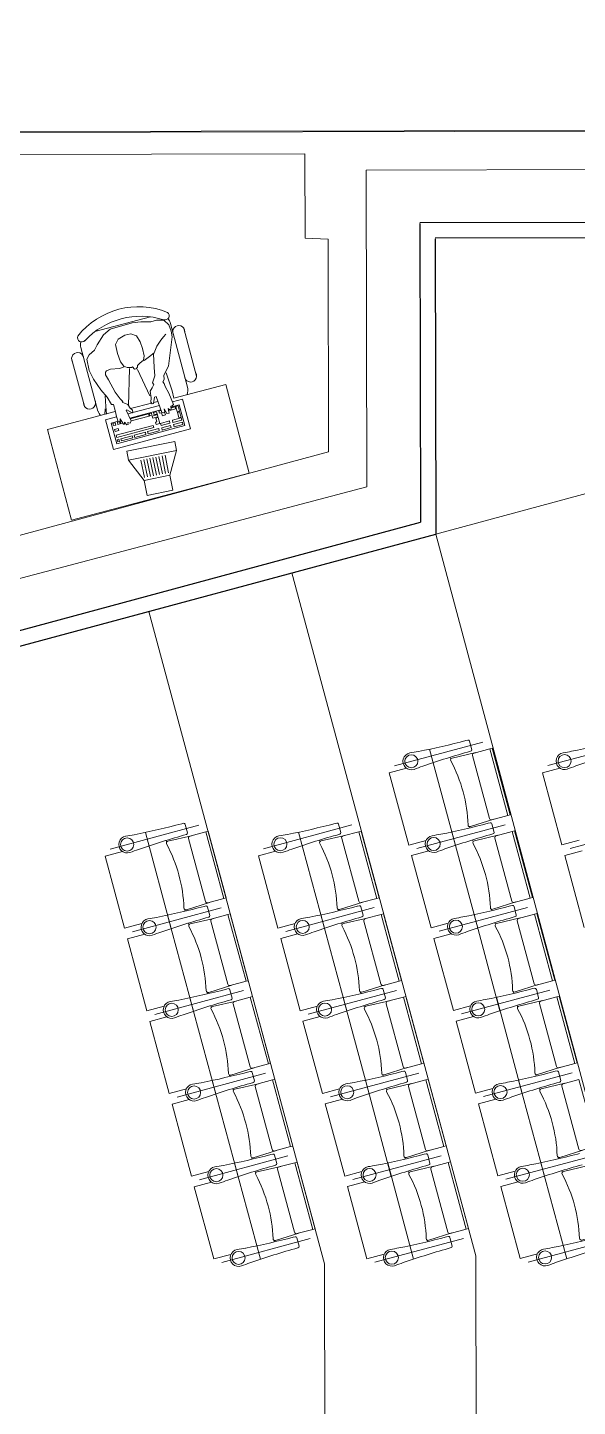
# Model space of a CAD drawing. Header units: millimetres. Extents: x 586 to 1010, y 369 to 668.
# Drawn here: x 682.64 to 686.23, y 479.6 to 488.6 of the extents above; entities that cross this region are included whole.
import ezdxf

# ---------------------------------------------------------------- set-up
doc = ezdxf.new("R2010")
doc.units = ezdxf.units.MM
doc.linetypes.add('CENTER', pattern=[2, 1.25, -0.25, 0.25, -0.25])
doc.linetypes.add('DASHED', pattern=[0.75, 0.5, -0.25])
for name, color, linetype, lineweight in [('muebles', 7, 'Continuous', 18), ('murocort', 7, 'Continuous', 50), ('plan line', 7, 'Continuous', 15), ('Texturas', 9, 'Continuous', 5)]:
    doc.layers.add(name, color=color, linetype=linetype, lineweight=lineweight)

msp = doc.modelspace()

# ---------------------------------------------------------------- linework, layer by layer
at = {"color": 254, "lineweight": 25}
for points in [[(671.7124, 620.7085), (706.7355, 621.773), (754.2598, 613.8303), (814.6609, 600.1481), (855.7567, 598.0104), (895.0671, 567.0647), (920.0096, 542.0176), (952.0084, 521.2476), (977.2234, 504.6526), (979.6352, 479.2339), (986.3437, 463.8549), (988.7975, 462.3853)], [(654.944, 595.4717), (670.2671, 587.3174), (714.302, 595.1648), (787.0891, 595.1648), (819.3936, 580.9441), (821.0297, 562.8505), (813.4907, 552.7881), (808.7339, 539.6711), (796.4072, 534.7059), (791.0222, 527.249), (791.0222, 507.547), (797.3007, 476.5274), (814.9752, 463.8897), (836.1481, 474.6816), (874.0221, 478.5878), (885.7286, 462.7333), (863.0042, 436.0794), (845.7887, 420.6845), (845.1044, 408.6747)], [(639.2065, 583.4381), (644.7272, 575.638), (657.7961, 553.4401), (668.4043, 543.9291), (682.5178, 548.7307), (692.9838, 555.4778), (711.9339, 556.5828), (734.3456, 532.1334), (750.593, 477.7475), (754.1369, 444.164), (776.4657, 425.4473), (782.6172, 412.2355)]]:
    msp.add_spline(points, degree=3, dxfattribs=at)
at = {"layer": 'muebles', "ltscale": 0.02}
for p, q in [((683.0844, 486.6151), (683.4477, 486.7113)), ((683.6893, 486.2536), (683.5782, 486.6684)), ((683.7486, 486.3251), (683.6653, 486.6362)), ((682.9926, 486.5115), (683.1038, 486.0967)), ((683.0156, 486.1287), (682.9323, 486.4398)), ((683.9388, 486.2713), (683.6007, 486.1819)), ((684.0922, 485.6913), (683.9388, 486.2713)), ((683.1525, 486.1121), (683.1489, 486.0751)), ((683.1558, 486.1268), (683.1507, 486.1958)), ((683.1591, 486.0778), (683.1558, 486.1268)), ((683.4539, 486.1487), (683.3176, 486.1127)), ((683.4962, 486.1599), (683.4682, 486.1525)), ((683.2177, 486.0933), (682.7756, 485.9764)), ((682.9321, 485.3845), (682.7756, 485.9764)), ((684.0922, 485.6913), (682.9321, 485.3845))]:
    msp.add_line(p, q, dxfattribs=at)
at = {"layer": 'muebles'}
for p, q in [((683.5055, 486.134), (683.2997, 486.0787)), ((683.5368, 486.1113), (683.5365, 486.1112)), ((683.573, 486.1003), (683.6116, 486.1107)), ((683.6354, 486.1378), (683.5808, 486.1231)), ((683.6078, 486.1252), (683.5815, 486.1181)), ((683.6566, 486.1746), (683.5911, 486.157)), ((683.6116, 486.1107), (683.6078, 486.1252)), ((683.6271, 486.1304), (683.6126, 486.1265)), ((683.6126, 486.1265), (683.6217, 486.0927)), ((683.6361, 486.0966), (683.6271, 486.1304)), ((683.6717, 486.0026), (683.6354, 486.1378)), ((683.7085, 485.9814), (683.6566, 486.1746)), ((683.2255, 486.0588), (683.1544, 486.0397)), ((683.1544, 486.0397), (683.2063, 485.8465)), ((683.2357, 486.0305), (683.1912, 486.0185)), ((683.1912, 486.0185), (683.2275, 485.8833)), ((683.2166, 486.0202), (683.2021, 486.0163)), ((683.2205, 486.0057), (683.2166, 486.0202)), ((683.2456, 486.0279), (683.2311, 486.0241)), ((683.2311, 486.0241), (683.235, 486.0096)), ((683.2495, 486.0135), (683.2456, 486.0279)), ((683.2553, 486.0357), (683.2487, 486.034)), ((683.2582, 486.0313), (683.2504, 486.0292)), ((683.2504, 486.0292), (683.2543, 486.0148)), ((683.2768, 486.0208), (683.2793, 486.0215)), ((683.5156, 486.1056), (683.3128, 486.0512)), ((683.4339, 486.0785), (683.3149, 486.0466)), ((683.3206, 486.0326), (683.4378, 486.064)), ((683.4378, 486.064), (683.4339, 486.0785)), ((683.4532, 486.0837), (683.4387, 486.0798)), ((683.4387, 486.0798), (683.4426, 486.0653)), ((683.4426, 486.0653), (683.4571, 486.0692)), ((683.4571, 486.0692), (683.4532, 486.0837)), ((683.4922, 486.0735), (683.4584, 486.0644)), ((683.4584, 486.0644), (683.4623, 486.0499)), ((683.4623, 486.0499), (683.4961, 486.059)), ((683.487, 486.0928), (683.4677, 486.0876)), ((683.4677, 486.0876), (683.4716, 486.0731)), ((683.4716, 486.0731), (683.4909, 486.0783)), ((683.4894, 486.0261), (683.4797, 486.0235)), ((683.4797, 486.0235), (683.4836, 486.009)), ((683.4974, 486.0541), (683.4829, 486.0503)), ((683.4829, 486.0503), (683.4894, 486.0261)), ((683.4909, 486.0783), (683.487, 486.0928)), ((683.4961, 486.059), (683.4922, 486.0735)), ((683.5078, 486.0155), (683.4974, 486.0541)), ((683.5015, 486.0967), (683.5173, 486.1009)), ((683.5054, 486.0822), (683.5015, 486.0967)), ((683.5199, 486.0861), (683.5054, 486.0822)), ((683.5705, 486.0324), (683.5126, 486.0168)), ((683.5251, 486.0668), (683.5199, 486.0861)), ((683.5444, 486.0719), (683.5251, 486.0668)), ((683.5375, 486.1063), (683.5392, 486.1068)), ((683.5397, 486.0896), (683.5444, 486.0719)), ((683.5467, 486.0933), (683.5406, 486.0916)), ((683.5744, 486.0179), (683.5705, 486.0324)), ((683.5713, 486.1066), (683.573, 486.1003)), ((683.6478, 486.0531), (683.5899, 486.0376)), ((683.5899, 486.0376), (683.5938, 486.0231)), ((683.5938, 486.0231), (683.6517, 486.0386)), ((683.6556, 486.0241), (683.5976, 486.0086)), ((683.6217, 486.0927), (683.6361, 486.0966)), ((683.6374, 486.0917), (683.623, 486.0879)), ((683.623, 486.0879), (683.632, 486.0541)), ((683.632, 486.0541), (683.6465, 486.0579)), ((683.6465, 486.0579), (683.6374, 486.0917)), ((683.6517, 486.0386), (683.6478, 486.0531)), ((683.6595, 486.0097), (683.6556, 486.0241)), ((683.2021, 486.0163), (683.206, 486.0018)), ((683.206, 486.0018), (683.2205, 486.0057)), ((683.2063, 485.8465), (683.7085, 485.9814)), ((683.2366, 485.9841), (683.2125, 485.9776)), ((683.2125, 485.9776), (683.2164, 485.9632)), ((683.2164, 485.9632), (683.2405, 485.9696)), ((683.2229, 485.939), (683.4643, 486.0038)), ((683.2268, 485.9245), (683.2229, 485.939)), ((683.4682, 485.9894), (683.2268, 485.9245)), ((683.2275, 485.8833), (683.6717, 486.0026)), ((683.235, 486.0096), (683.2495, 486.0135)), ((683.2405, 485.9696), (683.2366, 485.9841)), ((683.2543, 486.0148), (683.2669, 486.0181)), ((683.3272, 485.936), (683.2548, 485.9165)), ((683.3311, 485.9215), (683.3272, 485.936)), ((683.4141, 485.9593), (683.3417, 485.9399)), ((683.3417, 485.9399), (683.3456, 485.9254)), ((683.3456, 485.9254), (683.418, 485.9448)), ((683.418, 485.9448), (683.4141, 485.9593)), ((683.5011, 485.9826), (683.4286, 485.9632)), ((683.4286, 485.9632), (683.4325, 485.9487)), ((683.4325, 485.9487), (683.505, 485.9682)), ((683.4643, 486.0038), (683.4682, 485.9894)), ((683.4836, 486.009), (683.5078, 486.0155)), ((683.505, 485.9682), (683.5011, 485.9826)), ((683.5126, 486.0168), (683.5165, 486.0023)), ((683.5165, 486.0023), (683.5744, 486.0179)), ((683.5783, 486.0034), (683.5204, 485.9878)), ((683.5204, 485.9878), (683.5243, 485.9733)), ((683.5243, 485.9733), (683.5822, 485.9889)), ((683.5822, 485.9889), (683.5783, 486.0034)), ((683.5976, 486.0086), (683.6015, 485.9941)), ((683.6015, 485.9941), (683.6595, 486.0097)), ((683.2306, 485.91), (683.2403, 485.9126)), ((683.2345, 485.8955), (683.2306, 485.91)), ((683.2442, 485.8981), (683.2345, 485.8955)), ((683.2403, 485.9126), (683.2442, 485.8981)), ((683.2548, 485.9165), (683.2587, 485.902)), ((683.2587, 485.902), (683.3311, 485.9215)), ((683.2919, 485.8359), (683.6057, 485.8985)), ((683.3036, 485.7771), (683.6174, 485.8397)), ((683.6174, 485.8397), (683.5732, 485.6779)), ((683.6174, 485.8397), (683.6057, 485.8985)), ((683.3036, 485.7771), (683.2919, 485.8359)), ((683.3036, 485.7771), (683.4065, 485.6447)), ((683.408, 485.6629), (683.3852, 485.7773)), ((683.4276, 485.6668), (683.4048, 485.7812)), ((683.4472, 485.6707), (683.4244, 485.7851)), ((683.4668, 485.6746), (683.444, 485.789)), ((683.4864, 485.6785), (683.4636, 485.7929)), ((683.5061, 485.6824), (683.4832, 485.7968)), ((683.5257, 485.6864), (683.5028, 485.8007)), ((683.5453, 485.6903), (683.5225, 485.8047)), ((683.5649, 485.6942), (683.5421, 485.8086)), ((683.4065, 485.6447), (683.5732, 485.6779)), ((683.5928, 485.5799), (683.5732, 485.6779)), ((683.4261, 485.5466), (683.4065, 485.6447)), ((683.4261, 485.5466), (683.5928, 485.5799))]:
    msp.add_line(p, q, dxfattribs=at)
at = {"layer": 'muebles', "ltscale": 0.02}
for centre, radius, start, end in [((683.3695, 486.2725), 0.5052, 67.95951, 141.6993), ((683.5418, 486.7191), 0.0277, 252.80199, 51.51947), ((683.3835, 486.2194), 0.4961, 72.40516, 137.25365), ((683.505, 486.6488), 0.0758, 14.99687, 42.58131), ((683.6316, 486.6157), 0.0395, 358.73667, 211.25708), ((682.9987, 486.5753), 0.0277, 158.13934, 316.85682), ((682.9718, 486.4389), 0.0395, 358.73667, 211.25708), ((683.0658, 486.5312), 0.0758, 167.41243, 194.99687), ((683.7092, 486.326), 0.0395, 178.73667, 31.25708), ((683.6161, 486.234), 0.0758, 337.05256, 14.99687), ((683.0494, 486.1492), 0.0395, 178.73667, 31.25708), ((683.1785, 486.1168), 0.0758, 194.99687, 220.38609)]:
    msp.add_arc(centre, radius, start, end, dxfattribs=at)
at = {"layer": 'murocort', "lineweight": 30}
for p, q in [((679.2118, 483.7539), (685.2093, 485.3711)), ((679.3119, 483.6773), (685.3094, 485.2945))]:
    msp.add_line(p, q, dxfattribs=at)
at = {"layer": 'plan line'}
for p, q in [((672.8033, 487.9063), (690.9768, 487.935)), ((690.9368, 487.9303), (681.7052, 487.9144)), ((672.8035, 487.7503), (684.4555, 487.7747)), ((684.4555, 487.7747), (684.4563, 487.2247)), ((684.8556, 487.6694), (690.4556, 487.6842)), ((684.8589, 485.6029), (684.8556, 487.6694)), ((684.4563, 487.2247), (684.6063, 487.219)), ((684.6063, 487.219), (684.6085, 485.8305)), ((685.3094, 485.2945), (690.898, 486.8014)), ((684.6085, 485.8305), (678.761, 484.2538)), ((678.8614, 484.0219), (684.8589, 485.6029)), ((686.5842, 480.5359), (685.3094, 485.2945)), ((684.3689, 485.0409), (685.5705, 480.5847)), ((684.5839, 480.5328), (683.4362, 484.7894)), ((685.5191, 483.9499), (685.5066, 483.9468)), ((685.5294, 483.9427), (685.5441, 483.8875)), ((685.4041, 483.8383), (685.4063, 483.8302)), ((685.0061, 483.7356), (685.1187, 483.7659)), ((685.133, 483.265), (685.0061, 483.7356)), ((686.0063, 483.7371), (686.1188, 483.7675)), ((686.1331, 483.2666), (686.0063, 483.7371)), ((685.6645, 483.4104), (685.6521, 483.4073)), ((685.6645, 483.4104), (685.6521, 483.4073)), ((683.6643, 483.4072), (683.6518, 483.4041)), ((683.6746, 483.4), (683.6893, 483.3448)), ((684.6644, 483.4088), (684.6519, 483.4057)), ((684.6748, 483.4016), (684.6894, 483.3464)), ((685.5268, 483.3835), (685.5287, 483.3764)), ((685.6749, 483.4032), (685.6895, 483.3479)), ((685.6749, 483.4032), (685.6895, 483.3479)), ((683.5493, 483.2956), (683.5515, 483.2875)), ((684.5495, 483.2972), (684.5517, 483.2891)), ((685.2456, 483.2954), (685.133, 483.265)), ((685.5496, 483.2988), (685.5518, 483.2906)), ((686.2457, 483.297), (686.1331, 483.2666)), ((683.1514, 483.1929), (683.2639, 483.2232)), ((683.2782, 482.7224), (683.1514, 483.1929)), ((684.1515, 483.1944), (684.2641, 483.2248)), ((684.2784, 482.7239), (684.1515, 483.1944)), ((685.1516, 483.196), (685.2642, 483.2264)), ((685.2785, 482.7255), (685.1516, 483.196)), ((686.1517, 483.1976), (686.2643, 483.228)), ((686.2786, 482.7271), (686.1517, 483.1976)), ((685.81, 482.8708), (685.7976, 482.8677)), ((685.81, 482.8708), (685.7976, 482.8677)), ((683.672, 482.8408), (683.6739, 482.8337)), ((683.8098, 482.8677), (683.7973, 482.8646)), ((683.8098, 482.8677), (683.7973, 482.8646)), ((683.8201, 482.8605), (683.8348, 482.8052)), ((683.8201, 482.8605), (683.8348, 482.8052)), ((684.6721, 482.8424), (684.674, 482.8353)), ((684.8099, 482.8693), (684.7974, 482.8662)), ((684.8099, 482.8693), (684.7974, 482.8662)), ((684.8203, 482.8621), (684.8349, 482.8068)), ((684.8203, 482.8621), (684.8349, 482.8068)), ((685.6723, 482.8439), (685.6742, 482.8369)), ((685.8204, 482.8636), (685.835, 482.8084)), ((685.8204, 482.8636), (685.835, 482.8084)), ((683.3908, 482.7527), (683.2782, 482.7224)), ((683.6948, 482.7561), (683.697, 482.748)), ((684.3909, 482.7543), (684.2784, 482.7239)), ((684.695, 482.7577), (684.6972, 482.7495)), ((685.3911, 482.7559), (685.2785, 482.7255)), ((685.6951, 482.7592), (685.6973, 482.7511)), ((683.2968, 482.6533), (683.4094, 482.6837)), ((683.4237, 482.1828), (683.2968, 482.6533)), ((684.297, 482.6549), (684.4095, 482.6853)), ((684.4238, 482.1844), (684.297, 482.6549)), ((685.2971, 482.6565), (685.4097, 482.6868)), ((685.424, 482.186), (685.2971, 482.6565)), ((684.9554, 482.3297), (684.9429, 482.3266)), ((684.9554, 482.3297), (684.9429, 482.3266)), ((685.9555, 482.3313), (685.943, 482.3282)), ((685.9555, 482.3313), (685.943, 482.3282)), ((683.8175, 482.3012), (683.8194, 482.2942)), ((683.9552, 482.3282), (683.9428, 482.3251)), ((683.9552, 482.3282), (683.9428, 482.3251)), ((683.9656, 482.321), (683.9802, 482.2657)), ((683.9656, 482.321), (683.9802, 482.2657)), ((684.8176, 482.3028), (684.8195, 482.2958)), ((684.9657, 482.3225), (684.9804, 482.2673)), ((684.9657, 482.3225), (684.9804, 482.2673)), ((685.8177, 482.3044), (685.8196, 482.2974)), ((685.9659, 482.3241), (685.9805, 482.2689)), ((685.9659, 482.3241), (685.9805, 482.2689)), ((683.5363, 482.2132), (683.4237, 482.1828)), ((683.8403, 482.2166), (683.8425, 482.2084)), ((684.5364, 482.2148), (684.4238, 482.1844)), ((684.8404, 482.2181), (684.8426, 482.21)), ((685.5365, 482.2163), (685.424, 482.186)), ((685.8406, 482.2197), (685.8428, 482.2116)), ((683.4423, 482.1138), (683.5549, 482.1442)), ((683.5692, 481.6433), (683.4423, 482.1138)), ((684.4425, 482.1154), (684.555, 482.1457)), ((684.5693, 481.6449), (684.4425, 482.1154)), ((685.4426, 482.117), (685.5552, 482.1473)), ((685.5695, 481.6465), (685.4426, 482.117)), ((685.1009, 481.7902), (685.0884, 481.7871)), ((685.1009, 481.7902), (685.0884, 481.7871)), ((686.101, 481.7918), (686.0885, 481.7887)), ((686.101, 481.7918), (686.0885, 481.7887)), ((683.9629, 481.7617), (683.9648, 481.7547)), ((684.1007, 481.7886), (684.0882, 481.7855)), ((684.1007, 481.7886), (684.0882, 481.7855)), ((684.1111, 481.7814), (684.1257, 481.7262)), ((684.1111, 481.7814), (684.1257, 481.7262)), ((684.9631, 481.7633), (684.965, 481.7562)), ((685.1112, 481.783), (685.1259, 481.7278)), ((685.1112, 481.783), (685.1259, 481.7278)), ((685.9632, 481.7649), (685.9651, 481.7578)), ((686.1113, 481.7846), (686.126, 481.7293)), ((686.1113, 481.7846), (686.126, 481.7293)), ((683.6818, 481.6737), (683.5692, 481.6433)), ((683.9858, 481.677), (683.988, 481.6689)), ((684.6819, 481.6752), (684.5693, 481.6449)), ((684.9859, 481.6786), (684.9881, 481.6705)), ((685.682, 481.6768), (685.5695, 481.6465)), ((685.9861, 481.6802), (685.9882, 481.672)), ((683.5878, 481.5743), (683.7004, 481.6046)), ((683.7147, 481.1038), (683.5878, 481.5743)), ((684.5879, 481.5759), (684.7005, 481.6062)), ((684.7148, 481.1053), (684.5879, 481.5759)), ((685.5881, 481.5774), (685.7006, 481.6078)), ((685.7149, 481.1069), (685.5881, 481.5774)), ((685.2463, 481.2507), (685.2339, 481.2476)), ((685.2463, 481.2507), (685.2339, 481.2476)), ((686.2465, 481.2523), (686.234, 481.2492)), ((684.1084, 481.2222), (684.1103, 481.2151)), ((684.2462, 481.2491), (684.2337, 481.246)), ((684.2462, 481.2491), (684.2337, 481.246)), ((684.2566, 481.2419), (684.2712, 481.1867)), ((684.2566, 481.2419), (684.2712, 481.1867)), ((685.1086, 481.2238), (685.1105, 481.2167)), ((685.2567, 481.2435), (685.2713, 481.1882)), ((685.2567, 481.2435), (685.2713, 481.1882)), ((686.1087, 481.2253), (686.1106, 481.2183)), ((683.8272, 481.1341), (683.7147, 481.1038)), ((684.1313, 481.1375), (684.1335, 481.1294)), ((684.8274, 481.1357), (684.7148, 481.1053)), ((685.1314, 481.1391), (685.1336, 481.1309)), ((685.8275, 481.1373), (685.7149, 481.1069)), ((686.1315, 481.1407), (686.1337, 481.1325)), ((683.7333, 481.0347), (683.8458, 481.0651)), ((683.8601, 480.5642), (683.7333, 481.0347)), ((684.7334, 481.0363), (684.846, 481.0667)), ((684.8603, 480.5658), (684.7334, 481.0363)), ((685.7335, 481.0379), (685.8461, 481.0683)), ((685.8604, 480.5674), (685.7335, 481.0379)), ((685.3918, 480.7112), (685.3793, 480.708)), ((684.2539, 480.6827), (684.2558, 480.6756)), ((684.3917, 480.7096), (684.3792, 480.7065)), ((684.402, 480.7024), (684.4167, 480.6471)), ((685.254, 480.6842), (685.2559, 480.6772)), ((685.4022, 480.7039), (685.4168, 480.6487)), ((683.9727, 480.5946), (683.8601, 480.5642)), ((684.6012, 469.5671), (684.5839, 480.5328)), ((684.9729, 480.5962), (684.8603, 480.5658)), ((685.5705, 480.5847), (685.588, 469.5182)), ((685.973, 480.5978), (685.8604, 480.5674))]:
    msp.add_line(p, q, dxfattribs=at)
at = {"layer": 'plan line', "lineweight": 30}
for p, q in [((690.4562, 487.3342), (685.2062, 487.3259)), ((685.2062, 487.3199), (685.2093, 485.3711)), ((690.4563, 487.2342), (685.3063, 487.2261)), ((685.3063, 487.2201), (685.3094, 485.2945))]:
    msp.add_line(p, q, dxfattribs=at)
at = {"layer": 'plan line', "linetype": 'CENTER', "ltscale": 3}
for p, q in [((685.6172, 483.9373), (685.0399, 483.7817)), ((686.6173, 483.9389), (686.04, 483.7832)), ((683.7624, 483.3947), (683.1851, 483.239)), ((684.7625, 483.3962), (684.1852, 483.2406)), ((685.7627, 483.3978), (685.1853, 483.2421)), ((685.7627, 483.3978), (685.1853, 483.2421)), ((686.7628, 483.3994), (686.1855, 483.2437)), ((686.7628, 483.3994), (686.1855, 483.2437)), ((683.9079, 482.8551), (683.3306, 482.6995)), ((683.9079, 482.8551), (683.3306, 482.6995)), ((684.908, 482.8567), (684.3307, 482.701)), ((684.908, 482.8567), (684.3307, 482.701)), ((685.9081, 482.8583), (685.3308, 482.7026)), ((685.9081, 482.8583), (685.3308, 482.7026)), ((684.0534, 482.3156), (683.476, 482.1599)), ((684.0534, 482.3156), (683.476, 482.1599)), ((685.0535, 482.3172), (684.4762, 482.1615)), ((685.0535, 482.3172), (684.4762, 482.1615)), ((686.0536, 482.3187), (685.4763, 482.1631)), ((686.0536, 482.3187), (685.4763, 482.1631)), ((684.1988, 481.7761), (683.6215, 481.6204)), ((684.1988, 481.7761), (683.6215, 481.6204)), ((685.199, 481.7776), (684.6217, 481.622)), ((685.199, 481.7776), (684.6217, 481.622)), ((686.1991, 481.7792), (685.6218, 481.6235)), ((686.1991, 481.7792), (685.6218, 481.6235)), ((684.3443, 481.2365), (683.767, 481.0809)), ((684.3443, 481.2365), (683.767, 481.0809)), ((685.3445, 481.2381), (684.7671, 481.0824)), ((685.3445, 481.2381), (684.7671, 481.0824)), ((686.3446, 481.2397), (685.7673, 481.084)), ((686.3446, 481.2397), (685.7673, 481.084)), ((684.4898, 480.697), (683.9125, 480.5413)), ((685.4899, 480.6986), (684.9126, 480.5429)), ((686.4901, 480.7002), (685.9127, 480.5445))]:
    msp.add_line(p, q, dxfattribs=at)
at = {"layer": 'plan line', "linetype": 'DASHED', "ltscale": 3}
for p, q in [((685.4376, 483.2631), (685.2685, 483.8902)), ((683.5828, 482.7204), (683.4137, 483.3475)), ((684.5829, 482.722), (684.4138, 483.3491)), ((685.583, 482.7235), (685.4139, 483.3507)), ((683.7282, 482.1809), (683.5591, 482.808)), ((684.7284, 482.1824), (684.5593, 482.8096)), ((685.7285, 482.184), (685.5594, 482.8112)), ((683.8737, 481.6413), (683.7046, 482.2685)), ((684.8739, 481.6429), (684.7048, 482.27)), ((685.874, 481.6445), (685.7049, 482.2716)), ((684.0192, 481.1018), (683.8501, 481.7289)), ((685.0193, 481.1034), (684.8502, 481.7305)), ((686.0195, 481.105), (685.8504, 481.7321)), ((684.1647, 480.5623), (683.9956, 481.1894)), ((685.1648, 480.5638), (684.9957, 481.191)), ((686.165, 480.5654), (685.9958, 481.1926))]:
    msp.add_line(p, q, dxfattribs=at)
at = {"layer": 'plan line'}
for points in [[(685.57, 483.8687), (685.4157, 483.8331, 0.474715), (685.407, 483.8155, -0.115865), (685.52, 483.3965, 0.474715), (685.5364, 483.3856), (685.6874, 483.4334)], [(685.6623, 483.8936), (685.559, 483.8657, 0.414214), (685.55, 483.8501), (685.6608, 483.4394, 0.414214), (685.6763, 483.4304), (685.7804, 483.4585), (685.6623, 483.8936)], [(683.7152, 483.326), (683.5609, 483.2905, 0.474715), (683.5522, 483.2729, -0.115865), (683.6652, 482.8538, 0.474715), (683.6816, 482.8429), (683.8326, 482.8907)], [(683.8075, 483.3509), (683.7042, 483.323, 0.414214), (683.6952, 483.3075), (683.806, 482.8967, 0.414214), (683.8215, 482.8878), (683.9256, 482.9158), (683.8075, 483.3509)], [(684.7154, 483.3276), (684.561, 483.292, 0.474715), (684.5524, 483.2744, -0.115865), (684.6654, 482.8553, 0.474715), (684.6817, 482.8445), (684.8327, 482.8923)], [(684.8076, 483.3524), (684.7043, 483.3246, 0.414214), (684.6953, 483.309), (684.8061, 482.8983, 0.414214), (684.8217, 482.8893), (684.9257, 482.9174), (684.8076, 483.3524)], [(685.7155, 483.3292), (685.5612, 483.2936, 0.474715), (685.5525, 483.276, -0.115865), (685.6655, 482.8569, 0.474715), (685.6819, 482.8461), (685.8329, 482.8939)], [(685.8078, 483.354), (685.7044, 483.3262, 0.414214), (685.6955, 483.3106), (685.8062, 482.8999, 0.414214), (685.8218, 482.8909), (685.9259, 482.9189), (685.8078, 483.354)], [(683.8607, 482.7865), (683.7064, 482.7509, 0.474715), (683.6977, 482.7333, -0.115865), (683.8107, 482.3142, 0.474715), (683.8271, 482.3034), (683.9781, 482.3512)], [(683.953, 482.8113), (683.8496, 482.7835, 0.414214), (683.8407, 482.7679), (683.9514, 482.3572, 0.414214), (683.967, 482.3482), (684.0711, 482.3763), (683.953, 482.8113)], [(684.8608, 482.7881), (684.7065, 482.7525, 0.474715), (684.6979, 482.7349, -0.115865), (684.8109, 482.3158, 0.474715), (684.8272, 482.305), (684.9782, 482.3528)], [(684.9531, 482.8129), (684.8498, 482.7851, 0.414214), (684.8408, 482.7695), (684.9516, 482.3588, 0.414214), (684.9672, 482.3498), (685.0712, 482.3778), (684.9531, 482.8129)], [(685.861, 482.7896), (685.7067, 482.7541, 0.474715), (685.698, 482.7365, -0.115865), (685.811, 482.3174, 0.474715), (685.8273, 482.3065), (685.9783, 482.3544)], [(685.9532, 482.8145), (685.8499, 482.7867, 0.414214), (685.841, 482.7711), (685.9517, 482.3603, 0.414214), (685.9673, 482.3514), (686.0713, 482.3794), (685.9532, 482.8145)], [(684.0062, 482.247), (683.8519, 482.2114, 0.474715), (683.8432, 482.1938, -0.115865), (683.9562, 481.7747, 0.474715), (683.9725, 481.7639), (684.1235, 481.8117)], [(684.0985, 482.2718), (683.9951, 482.244, 0.414214), (683.9862, 482.2284), (684.0969, 481.8177, 0.414214), (684.1125, 481.8087), (684.2166, 481.8367), (684.0985, 482.2718)], [(685.0063, 482.2485), (684.852, 482.213, 0.474715), (684.8433, 482.1954, -0.115865), (684.9563, 481.7763, 0.474715), (684.9727, 481.7654), (685.1237, 481.8133)], [(685.0986, 482.2734), (684.9953, 482.2455, 0.414214), (684.9863, 482.23), (685.0971, 481.8192, 0.414214), (685.1126, 481.8103), (685.2167, 481.8383), (685.0986, 482.2734)], [(686.0064, 482.2501), (685.8521, 482.2146, 0.474715), (685.8435, 482.197, -0.115865), (685.9565, 481.7779, 0.474715), (685.9728, 481.767), (686.1238, 481.8148)], [(686.0987, 482.275), (685.9954, 482.2471, 0.414214), (685.9864, 482.2316), (686.0972, 481.8208, 0.414214), (686.1128, 481.8119), (686.2168, 481.8399), (686.0987, 482.275)], [(684.1517, 481.7074), (683.9973, 481.6719, 0.474715), (683.9887, 481.6543, -0.115865), (684.1017, 481.2352, 0.474715), (684.118, 481.2243), (684.269, 481.2721)], [(684.2439, 481.7323), (684.1406, 481.7044, 0.414214), (684.1316, 481.6889), (684.2424, 481.2781, 0.414214), (684.258, 481.2692), (684.362, 481.2972), (684.2439, 481.7323)], [(685.1518, 481.709), (684.9975, 481.6734, 0.474715), (684.9888, 481.6558, -0.115865), (685.1018, 481.2368, 0.474715), (685.1182, 481.2259), (685.2692, 481.2737)], [(685.2441, 481.7339), (685.1407, 481.706, 0.414214), (685.1318, 481.6905), (685.2425, 481.2797, 0.414214), (685.2581, 481.2707), (685.3622, 481.2988), (685.2441, 481.7339)], [(686.1519, 481.7106), (685.9976, 481.675, 0.474715), (685.9889, 481.6574, -0.115865), (686.1019, 481.2383, 0.474715), (686.1183, 481.2275), (686.2693, 481.2753)], [(686.2442, 481.7354), (686.1409, 481.7076, 0.414214), (686.1319, 481.692), (686.2427, 481.2813, 0.414214), (686.2582, 481.2723), (686.3623, 481.3004), (686.2442, 481.7354)], [(684.2971, 481.1679), (684.1428, 481.1323, 0.474715), (684.1342, 481.1147, -0.115865), (684.2472, 480.6956, 0.474715), (684.2635, 480.6848), (684.4145, 480.7326)], [(684.3894, 481.1927), (684.2861, 481.1649, 0.414214), (684.2771, 481.1493), (684.3879, 480.7386, 0.414214), (684.4034, 480.7296), (684.5075, 480.7577), (684.3894, 481.1927)], [(685.2973, 481.1695), (685.143, 481.1339, 0.474715), (685.1343, 481.1163, -0.115865), (685.2473, 480.6972, 0.474715), (685.2636, 480.6864), (685.4146, 480.7342)], [(685.3896, 481.1943), (685.2862, 481.1665, 0.414214), (685.2773, 481.1509), (685.388, 480.7402, 0.414214), (685.4036, 480.7312), (685.5077, 480.7592), (685.3896, 481.1943)], [(686.2974, 481.171), (686.1431, 481.1355, 0.474715), (686.1344, 481.1179, -0.115865), (686.2474, 480.6988, 0.474715), (686.2638, 480.688), (686.4148, 480.7358)]]:
    msp.add_lwpolyline(points, format="xyb", dxfattribs=at)
for points in [[(685.6777, 483.8977), (685.7951, 483.4624), (685.7804, 483.4585), (685.6623, 483.8936), (685.6777, 483.8977)], [(683.8229, 483.355), (683.9403, 482.9198), (683.9256, 482.9158), (683.8075, 483.3509), (683.8229, 483.355)], [(684.8231, 483.3566), (684.9405, 482.9213), (684.9257, 482.9174), (684.8076, 483.3524), (684.8231, 483.3566)], [(685.8232, 483.3582), (685.9406, 482.9229), (685.9259, 482.9189), (685.8078, 483.354), (685.8232, 483.3582)], [(683.9684, 482.8155), (684.0858, 482.3802), (684.0711, 482.3763), (683.953, 482.8113), (683.9684, 482.8155)], [(684.9686, 482.8171), (685.0859, 482.3818), (685.0712, 482.3778), (684.9531, 482.8129), (684.9686, 482.8171)], [(685.9687, 482.8187), (686.0861, 482.3834), (686.0713, 482.3794), (685.9532, 482.8145), (685.9687, 482.8187)], [(684.1139, 482.276), (684.2313, 481.8407), (684.2166, 481.8367), (684.0985, 482.2718), (684.1139, 482.276)], [(685.114, 482.2775), (685.2314, 481.8423), (685.2167, 481.8383), (685.0986, 482.2734), (685.114, 482.2775)], [(686.1142, 482.2791), (686.2315, 481.8439), (686.2168, 481.8399), (686.0987, 482.275), (686.1142, 482.2791)], [(684.2594, 481.7364), (684.3767, 481.3012), (684.362, 481.2972), (684.2439, 481.7323), (684.2594, 481.7364)], [(685.2595, 481.738), (685.3769, 481.3027), (685.3622, 481.2988), (685.2441, 481.7339), (685.2595, 481.738)], [(684.4049, 481.1969), (684.5222, 480.7616), (684.5075, 480.7577), (684.3894, 481.1927), (684.4049, 481.1969)], [(685.405, 481.1985), (685.5224, 480.7632), (685.5077, 480.7592), (685.3896, 481.1943), (685.405, 481.1985)]]:
    msp.add_lwpolyline(points, dxfattribs=at)
for centre in [(685.15, 483.8117), (686.1501, 483.8133), (683.2952, 483.269), (684.2953, 483.2706), (685.2955, 483.2722), (685.2955, 483.2722), (683.4407, 482.7295), (683.4407, 482.7295), (684.4408, 482.7311), (684.4408, 482.7311), (685.441, 482.7327), (685.441, 482.7327), (683.5862, 482.19), (683.5862, 482.19), (684.5863, 482.1916), (684.5863, 482.1916), (685.5864, 482.1931), (685.5864, 482.1931), (683.7316, 481.6504), (683.7316, 481.6504), (684.7318, 481.652), (684.7318, 481.652), (685.7319, 481.6536), (685.7319, 481.6536), (683.8771, 481.1109), (683.8771, 481.1109), (684.8773, 481.1125), (684.8773, 481.1125), (685.8774, 481.1141), (685.8774, 481.1141), (684.0226, 480.5714), (685.0227, 480.573), (686.0229, 480.5745)]:
    msp.add_circle(centre, 0.0427, dxfattribs=at)
for centre, radius, start, end in [((685.5202, 483.9406), 0.00935, 23.52877, 96.65202), ((685.1503, 483.8114), 0.0554, 100.54236, 288.58474), ((685.0007, 484.8508), 0.9947, 278.0552, 281.318), ((684.2326, 488.7783), 4.9966, 281.11616, 284.77174), ((686.9655, 478.7435), 5.3287, 105.54986, 109.07345), ((685.5344, 483.8865), 0.00967, 284.46607, 5.91654), ((686.1504, 483.813), 0.0554, 100.54236, 288.58474), ((686.0009, 484.8524), 0.9947, 278.0552, 281.318), ((685.2327, 488.7799), 4.9966, 281.11616, 284.77174), ((687.9656, 478.7451), 5.3287, 105.54986, 109.07345), ((686.5616, 480.0572), 3.9554, 109.76283, 110.63093), ((687.5617, 480.0588), 3.9554, 109.76283, 110.63093), ((685.6656, 483.4011), 0.00935, 23.52877, 96.65202), ((685.6656, 483.4011), 0.00935, 23.52877, 96.65202), ((683.2955, 483.2687), 0.0554, 100.54236, 288.58474), ((683.1459, 484.3081), 0.9947, 278.0552, 281.318), ((682.3778, 488.2356), 4.9966, 281.11616, 284.77174), ((685.1107, 478.2008), 5.3287, 105.54986, 109.07345), ((683.6654, 483.3979), 0.00935, 23.52877, 96.65202), ((683.6797, 483.3438), 0.00967, 284.46607, 5.91654), ((684.2956, 483.2703), 0.0554, 100.54236, 288.58474), ((684.1461, 484.3097), 0.9947, 278.0552, 281.318), ((683.378, 488.2372), 4.9966, 281.11616, 284.77174), ((686.1108, 478.2024), 5.3287, 105.54986, 109.07345), ((684.6655, 483.3995), 0.00935, 23.52877, 96.65202), ((684.6798, 483.3454), 0.00967, 284.46607, 5.91654), ((685.2957, 483.2719), 0.0554, 100.54236, 288.58474), ((685.2957, 483.2719), 0.0554, 100.54236, 288.58474), ((685.1462, 484.3113), 0.9947, 278.0552, 281.318), ((685.1462, 484.3113), 0.9947, 278.0552, 281.318), ((684.3781, 488.2387), 4.9966, 281.11616, 284.77174), ((684.3781, 488.2387), 4.9966, 281.11616, 284.77174), ((687.1109, 478.2039), 5.3287, 105.54986, 109.07345), ((687.1109, 478.2039), 5.3287, 105.54986, 109.07345), ((685.6799, 483.3469), 0.00967, 284.46607, 5.91654), ((685.6799, 483.3469), 0.00967, 284.46607, 5.91654), ((684.7068, 479.5146), 3.9554, 109.76283, 110.63093), ((685.7069, 479.5161), 3.9554, 109.76283, 110.63093), ((686.707, 479.5177), 3.9554, 109.76283, 110.63093), ((686.707, 479.5177), 3.9554, 109.76283, 110.63093), ((684.811, 482.86), 0.00935, 23.52877, 96.65202), ((684.811, 482.86), 0.00935, 23.52877, 96.65202), ((685.8111, 482.8616), 0.00935, 23.52877, 96.65202), ((685.8111, 482.8616), 0.00935, 23.52877, 96.65202), ((683.4409, 482.7292), 0.0554, 100.54236, 288.58474), ((683.4409, 482.7292), 0.0554, 100.54236, 288.58474), ((683.2914, 483.7686), 0.9947, 278.0552, 281.318), ((683.2914, 483.7686), 0.9947, 278.0552, 281.318), ((682.5233, 487.6961), 4.9966, 281.11616, 284.77174), ((682.5233, 487.6961), 4.9966, 281.11616, 284.77174), ((685.2562, 477.6613), 5.3287, 105.54986, 109.07345), ((685.2562, 477.6613), 5.3287, 105.54986, 109.07345), ((683.8108, 482.8584), 0.00935, 23.52877, 96.65202), ((683.8108, 482.8584), 0.00935, 23.52877, 96.65202), ((683.8251, 482.8042), 0.00967, 284.46607, 5.91654), ((683.8251, 482.8042), 0.00967, 284.46607, 5.91654), ((684.4411, 482.7308), 0.0554, 100.54236, 288.58474), ((684.4411, 482.7308), 0.0554, 100.54236, 288.58474), ((684.2916, 483.7702), 0.9947, 278.0552, 281.318), ((684.2916, 483.7702), 0.9947, 278.0552, 281.318), ((683.5234, 487.6976), 4.9966, 281.11616, 284.77174), ((683.5234, 487.6976), 4.9966, 281.11616, 284.77174), ((686.2563, 477.6628), 5.3287, 105.54986, 109.07345), ((686.2563, 477.6628), 5.3287, 105.54986, 109.07345), ((684.8253, 482.8058), 0.00967, 284.46607, 5.91654), ((684.8253, 482.8058), 0.00967, 284.46607, 5.91654), ((685.4412, 482.7324), 0.0554, 100.54236, 288.58474), ((685.4412, 482.7324), 0.0554, 100.54236, 288.58474), ((685.2917, 483.7718), 0.9947, 278.0552, 281.318), ((685.2917, 483.7718), 0.9947, 278.0552, 281.318), ((684.5236, 487.6992), 4.9966, 281.11616, 284.77174), ((684.5236, 487.6992), 4.9966, 281.11616, 284.77174), ((687.2564, 477.6644), 5.3287, 105.54986, 109.07345), ((687.2564, 477.6644), 5.3287, 105.54986, 109.07345), ((685.8254, 482.8074), 0.00967, 284.46607, 5.91654), ((685.8254, 482.8074), 0.00967, 284.46607, 5.91654), ((684.8523, 478.975), 3.9554, 109.76283, 110.63093), ((684.8523, 478.975), 3.9554, 109.76283, 110.63093), ((685.8524, 478.9766), 3.9554, 109.76283, 110.63093), ((685.8524, 478.9766), 3.9554, 109.76283, 110.63093), ((686.8525, 478.9782), 3.9554, 109.76283, 110.63093), ((686.8525, 478.9782), 3.9554, 109.76283, 110.63093), ((684.9565, 482.3205), 0.00935, 23.52877, 96.65202), ((684.9565, 482.3205), 0.00935, 23.52877, 96.65202), ((685.9566, 482.322), 0.00935, 23.52877, 96.65202), ((685.9566, 482.322), 0.00935, 23.52877, 96.65202), ((683.5864, 482.1897), 0.0554, 100.54236, 288.58474), ((683.5864, 482.1897), 0.0554, 100.54236, 288.58474), ((683.4369, 483.2291), 0.9947, 278.0552, 281.318), ((683.4369, 483.2291), 0.9947, 278.0552, 281.318), ((682.6688, 487.1565), 4.9966, 281.11616, 284.77174), ((682.6688, 487.1565), 4.9966, 281.11616, 284.77174), ((685.4016, 477.1217), 5.3287, 105.54986, 109.07345), ((685.4016, 477.1217), 5.3287, 105.54986, 109.07345), ((683.9563, 482.3189), 0.00935, 23.52877, 96.65202), ((683.9563, 482.3189), 0.00935, 23.52877, 96.65202), ((683.9706, 482.2647), 0.00967, 284.46607, 5.91654), ((683.9706, 482.2647), 0.00967, 284.46607, 5.91654), ((684.5866, 482.1913), 0.0554, 100.54236, 288.58474), ((684.5866, 482.1913), 0.0554, 100.54236, 288.58474), ((684.437, 483.2306), 0.9947, 278.0552, 281.318), ((684.437, 483.2306), 0.9947, 278.0552, 281.318), ((683.6689, 487.1581), 4.9966, 281.11616, 284.77174), ((683.6689, 487.1581), 4.9966, 281.11616, 284.77174), ((686.4018, 477.1233), 5.3287, 105.54986, 109.07345), ((686.4018, 477.1233), 5.3287, 105.54986, 109.07345), ((684.9708, 482.2663), 0.00967, 284.46607, 5.91654), ((684.9708, 482.2663), 0.00967, 284.46607, 5.91654), ((685.5867, 482.1928), 0.0554, 100.54236, 288.58474), ((685.5867, 482.1928), 0.0554, 100.54236, 288.58474), ((685.4372, 483.2322), 0.9947, 278.0552, 281.318), ((685.4372, 483.2322), 0.9947, 278.0552, 281.318), ((684.6691, 487.1597), 4.9966, 281.11616, 284.77174), ((684.6691, 487.1597), 4.9966, 281.11616, 284.77174), ((687.4019, 477.1249), 5.3287, 105.54986, 109.07345), ((687.4019, 477.1249), 5.3287, 105.54986, 109.07345), ((685.9709, 482.2679), 0.00967, 284.46607, 5.91654), ((685.9709, 482.2679), 0.00967, 284.46607, 5.91654), ((684.9977, 478.4355), 3.9554, 109.76283, 110.63093), ((684.9977, 478.4355), 3.9554, 109.76283, 110.63093), ((685.9979, 478.4371), 3.9554, 109.76283, 110.63093), ((685.9979, 478.4371), 3.9554, 109.76283, 110.63093), ((686.998, 478.4387), 3.9554, 109.76283, 110.63093), ((686.998, 478.4387), 3.9554, 109.76283, 110.63093), ((685.1019, 481.7809), 0.00935, 23.52877, 96.65202), ((685.1019, 481.7809), 0.00935, 23.52877, 96.65202), ((686.1021, 481.7825), 0.00935, 23.52877, 96.65202), ((686.1021, 481.7825), 0.00935, 23.52877, 96.65202), ((683.7319, 481.6502), 0.0554, 100.54236, 288.58474), ((683.7319, 481.6502), 0.0554, 100.54236, 288.58474), ((683.5824, 482.6895), 0.9947, 278.0552, 281.318), ((683.5824, 482.6895), 0.9947, 278.0552, 281.318), ((682.8143, 486.617), 4.9966, 281.11616, 284.77174), ((682.8143, 486.617), 4.9966, 281.11616, 284.77174), ((685.5471, 476.5822), 5.3287, 105.54986, 109.07345), ((685.5471, 476.5822), 5.3287, 105.54986, 109.07345), ((684.1018, 481.7793), 0.00935, 23.52877, 96.65202), ((684.1018, 481.7793), 0.00935, 23.52877, 96.65202), ((684.1161, 481.7252), 0.00967, 284.46607, 5.91654), ((684.1161, 481.7252), 0.00967, 284.46607, 5.91654), ((684.732, 481.6517), 0.0554, 100.54236, 288.58474), ((684.732, 481.6517), 0.0554, 100.54236, 288.58474), ((684.5825, 482.6911), 0.9947, 278.0552, 281.318), ((684.5825, 482.6911), 0.9947, 278.0552, 281.318), ((683.8144, 486.6186), 4.9966, 281.11616, 284.77174), ((683.8144, 486.6186), 4.9966, 281.11616, 284.77174), ((686.5473, 476.5838), 5.3287, 105.54986, 109.07345), ((686.5473, 476.5838), 5.3287, 105.54986, 109.07345), ((685.1162, 481.7268), 0.00967, 284.46607, 5.91654), ((685.1162, 481.7268), 0.00967, 284.46607, 5.91654), ((685.7322, 481.6533), 0.0554, 100.54236, 288.58474), ((685.7322, 481.6533), 0.0554, 100.54236, 288.58474), ((685.5827, 482.6927), 0.9947, 278.0552, 281.318), ((685.5826, 482.6927), 0.9947, 278.0552, 281.318), ((684.8145, 486.6202), 4.9966, 281.11616, 284.77174), ((684.8145, 486.6202), 4.9966, 281.11616, 284.77174), ((687.5474, 476.5854), 5.3287, 105.54986, 109.07345), ((687.5474, 476.5854), 5.3287, 105.54986, 109.07345), ((686.1164, 481.7283), 0.00967, 284.46607, 5.91654), ((686.1164, 481.7283), 0.00967, 284.46607, 5.91654), ((685.1432, 477.896), 3.9554, 109.76283, 110.63093), ((685.1432, 477.896), 3.9554, 109.76283, 110.63093), ((686.1434, 477.8975), 3.9554, 109.76283, 110.63093), ((686.1434, 477.8975), 3.9554, 109.76283, 110.63093), ((687.1435, 477.8991), 3.9554, 109.76283, 110.63093), ((687.1435, 477.8991), 3.9554, 109.76283, 110.63093), ((685.2474, 481.2414), 0.00935, 23.52877, 96.65202), ((685.2474, 481.2414), 0.00935, 23.52877, 96.65202), ((683.8774, 481.1106), 0.0554, 100.54236, 288.58474), ((683.8774, 481.1106), 0.0554, 100.54236, 288.58474), ((683.7279, 482.15), 0.9947, 278.0552, 281.318), ((683.7279, 482.15), 0.9947, 278.0552, 281.318), ((682.9597, 486.0775), 4.9966, 281.11616, 284.77174), ((682.9597, 486.0775), 4.9966, 281.11616, 284.77174), ((685.6926, 476.0427), 5.3287, 105.54986, 109.07345), ((685.6926, 476.0427), 5.3287, 105.54986, 109.07345), ((684.2473, 481.2398), 0.00935, 23.52877, 96.65202), ((684.2473, 481.2398), 0.00935, 23.52877, 96.65202), ((684.2616, 481.1857), 0.00967, 284.46607, 5.91654), ((684.2616, 481.1857), 0.00967, 284.46607, 5.91654), ((684.8775, 481.1122), 0.0554, 100.54236, 288.58474), ((684.8775, 481.1122), 0.0554, 100.54236, 288.58474), ((684.728, 482.1516), 0.9947, 278.0552, 281.318), ((684.728, 482.1516), 0.9947, 278.0552, 281.318), ((683.9599, 486.079), 4.9966, 281.11616, 284.77174), ((683.9599, 486.079), 4.9966, 281.11616, 284.77174), ((686.6927, 476.0442), 5.3287, 105.54986, 109.07345), ((686.6927, 476.0442), 5.3287, 105.54986, 109.07345), ((685.2617, 481.1872), 0.00967, 284.46607, 5.91654), ((685.2617, 481.1872), 0.00967, 284.46607, 5.91654), ((685.8777, 481.1138), 0.0554, 100.54236, 288.58474), ((685.8777, 481.1138), 0.0554, 100.54236, 288.58474), ((685.7281, 482.1532), 0.9947, 278.0552, 281.318), ((685.7281, 482.1532), 0.9947, 278.0552, 281.318), ((684.96, 486.0806), 4.9966, 281.11616, 284.77174), ((684.96, 486.0806), 4.9966, 281.11616, 284.77174), ((687.6929, 476.0458), 5.3287, 105.54986, 109.07345), ((687.6929, 476.0458), 5.3287, 105.54986, 109.07345), ((685.2887, 477.3564), 3.9554, 109.76283, 110.63093), ((685.2887, 477.3564), 3.9554, 109.76283, 110.63093), ((686.2888, 477.358), 3.9554, 109.76283, 110.63093), ((686.2888, 477.358), 3.9554, 109.76283, 110.63093), ((687.289, 477.3596), 3.9554, 109.76283, 110.63093), ((687.289, 477.3596), 3.9554, 109.76283, 110.63093), ((685.3929, 480.7019), 0.00935, 23.52877, 96.65202), ((684.0229, 480.5711), 0.0554, 100.54236, 288.58474), ((683.8733, 481.6105), 0.9947, 278.0552, 281.318), ((683.1052, 485.5379), 4.9966, 281.11616, 284.77174), ((685.8381, 475.5031), 5.3287, 105.54986, 109.07345), ((684.3928, 480.7003), 0.00935, 23.52877, 96.65202), ((684.4071, 480.6461), 0.00967, 284.46607, 5.91654), ((685.023, 480.5727), 0.0554, 100.54236, 288.58474), ((684.8735, 481.6121), 0.9947, 278.0552, 281.318), ((684.1054, 485.5395), 4.9966, 281.11616, 284.77174), ((686.8382, 475.5047), 5.3287, 105.54986, 109.07345), ((685.4072, 480.6477), 0.00967, 284.46607, 5.91654), ((686.0231, 480.5743), 0.0554, 100.54236, 288.58474), ((685.8736, 481.6136), 0.9947, 278.0552, 281.318), ((685.1055, 485.5411), 4.9966, 281.11616, 284.77174), ((687.8383, 475.5063), 5.3287, 105.54986, 109.07345), ((685.4342, 476.8169), 3.9554, 109.76283, 110.63093), ((686.4343, 476.8185), 3.9554, 109.76283, 110.63093), ((687.4344, 476.8201), 3.9554, 109.76283, 110.63093)]:
    msp.add_arc(centre, radius, start, end, dxfattribs=at)
at = {"layer": 'Texturas', "ltscale": 0.02}
for p, q in [((683.3278, 486.6727), (683.1837, 486.6311)), ((683.3849, 486.6782), (683.3278, 486.6727)), ((683.449, 486.6799), (683.3849, 486.6782)), ((683.4872, 486.6895), (683.449, 486.6799)), ((683.5341, 486.6899), (683.4872, 486.6895)), ((683.567, 486.6587), (683.5341, 486.6899)), ((683.5831, 486.6185), (683.567, 486.6587)), ((683.1399, 486.5944), (683.0989, 486.5291)), ((683.1837, 486.6311), (683.1399, 486.5944)), ((683.2364, 486.5667), (683.2194, 486.5321)), ((683.2798, 486.5915), (683.2364, 486.5667)), ((683.318, 486.6011), (683.2798, 486.5915)), ((683.3556, 486.587), (683.318, 486.6011)), ((683.3807, 486.5495), (683.3556, 486.587)), ((683.4895, 486.5197), (683.5144, 486.5605)), ((683.5144, 486.5605), (683.5316, 486.5814)), ((683.5316, 486.5814), (683.5481, 486.5981)), ((683.5642, 486.3893), (683.5885, 486.5809)), ((683.5885, 486.5809), (683.5831, 486.6185)), ((683.082, 486.4945), (683.0461, 486.4641)), ((683.0989, 486.5291), (683.082, 486.4945)), ((683.2194, 486.5321), (683.2314, 486.473)), ((683.2314, 486.473), (683.2518, 486.4184)), ((683.396, 486.5051), (683.3807, 486.5495)), ((683.4065, 486.4573), (683.396, 486.5051)), ((683.4414, 486.4522), (683.4711, 486.4769)), ((683.4674, 486.4698), (683.4708, 486.3807)), ((683.4711, 486.4769), (683.4895, 486.5197)), ((683.0461, 486.4641), (683.0311, 486.436)), ((683.0311, 486.436), (683.0474, 486.3626)), ((683.2453, 486.3753), (683.2758, 486.3845)), ((683.2518, 486.4184), (683.2724, 486.3894)), ((683.2724, 486.3894), (683.2941, 486.3822)), ((683.2941, 486.3822), (683.3237, 486.3814)), ((683.3237, 486.3814), (683.3304, 486.3853)), ((683.3304, 486.3853), (683.3424, 486.3713)), ((683.3537, 486.3728), (683.3623, 486.3832)), ((683.3623, 486.3832), (683.3627, 486.3951)), ((683.3627, 486.3951), (683.3779, 486.4095)), ((683.3779, 486.4095), (683.4016, 486.4284)), ((683.4016, 486.4284), (683.4065, 486.4573)), ((683.4062, 486.4259), (683.4414, 486.4522)), ((683.4708, 486.3807), (683.4752, 486.3272)), ((683.5347, 486.3314), (683.5642, 486.3893)), ((683.0474, 486.3626), (683.0743, 486.306)), ((683.0743, 486.306), (683.1227, 486.2364)), ((683.1527, 486.3512), (683.16, 486.3593)), ((683.154, 486.334), (683.1527, 486.3512)), ((683.1738, 486.3008), (683.154, 486.334)), ((683.16, 486.3593), (683.1864, 486.3693)), ((683.2178, 486.22), (683.1738, 486.3008)), ((683.1864, 486.3693), (683.2453, 486.3753)), ((683.3099, 486.3752), (683.3031, 486.1321)), ((683.3424, 486.3713), (683.3537, 486.3728)), ((683.3631, 486.3678), (683.4425, 486.1957)), ((683.4752, 486.3272), (683.4597, 486.2813)), ((683.5281, 486.2883), (683.5356, 486.3023)), ((683.5373, 486.2773), (683.5281, 486.2883)), ((683.5356, 486.3023), (683.5347, 486.3314)), ((683.5893, 486.2283), (683.5499, 486.3458)), ((683.1227, 486.2364), (683.1647, 486.1883)), ((683.2504, 486.1769), (683.2178, 486.22)), ((683.4576, 486.2493), (683.4446, 486.2277)), ((683.4446, 486.2277), (683.4522, 486.183)), ((683.4689, 486.2704), (683.4576, 486.2493)), ((683.4597, 486.2813), (683.4689, 486.2704)), ((683.5433, 486.2576), (683.5373, 486.2773)), ((683.5663, 486.2136), (683.5433, 486.2576)), ((683.5981, 486.1408), (683.5663, 486.2136)), ((683.6007, 486.1819), (683.5893, 486.2283)), ((683.1647, 486.1883), (683.193, 486.14)), ((683.193, 486.14), (683.2048, 486.1396)), ((683.2048, 486.1396), (683.2168, 486.1001)), ((683.2671, 486.1604), (683.2504, 486.1769)), ((683.2628, 486.1552), (683.2671, 486.1604)), ((683.2986, 486.1405), (683.2628, 486.1552)), ((683.3139, 486.1157), (683.2986, 486.1405)), ((683.3295, 486.1028), (683.3139, 486.1157)), ((683.4522, 486.183), (683.449, 486.1546)), ((683.449, 486.1546), (683.4582, 486.1437)), ((683.4582, 486.1437), (683.4672, 486.1464)), ((683.4672, 486.1464), (683.4743, 486.1877)), ((683.4743, 486.1877), (683.485, 486.191)), ((683.485, 486.191), (683.5224, 486.0866)), ((683.5409, 486.0902), (683.5362, 486.1123)), ((683.5362, 486.1123), (683.5537, 486.0804)), ((683.5677, 486.0924), (683.563, 486.1145)), ((683.563, 486.1145), (683.5739, 486.1041)), ((683.58, 486.1295), (683.5895, 486.1304)), ((683.5829, 486.1068), (683.58, 486.1295)), ((683.5895, 486.1304), (683.5981, 486.1408)), ((683.2168, 486.1001), (683.2246, 486.0613)), ((683.2246, 486.0613), (683.2367, 486.0277)), ((683.2367, 486.0277), (683.2485, 486.0274)), ((683.2485, 486.0274), (683.249, 486.0452)), ((683.249, 486.0452), (683.2707, 486.0125)), ((683.2766, 486.0123), (683.2769, 486.0242)), ((683.2769, 486.0242), (683.2919, 486.0072)), ((683.2886, 486.1022), (683.2934, 486.1056)), ((683.3211, 486.0336), (683.2886, 486.1022)), ((683.2934, 486.1056), (683.3267, 486.0863)), ((683.3008, 486.0099), (683.2988, 486.023)), ((683.2988, 486.023), (683.3141, 486.0178)), ((683.3141, 486.0178), (683.3211, 486.0336)), ((683.3267, 486.0863), (683.3328, 486.092)), ((683.3328, 486.092), (683.3295, 486.1028)), ((683.5224, 486.0866), (683.5325, 486.0857)), ((683.5325, 486.0857), (683.5409, 486.0902)), ((683.5537, 486.0804), (683.5686, 486.0829)), ((683.5686, 486.0829), (683.5677, 486.0924)), ((683.5739, 486.1041), (683.5829, 486.1068)), ((683.2707, 486.0125), (683.2766, 486.0123)), ((683.2919, 486.0072), (683.3008, 486.0099))]:
    msp.add_line(p, q, dxfattribs=at)

doc.saveas('drawing.dxf')
